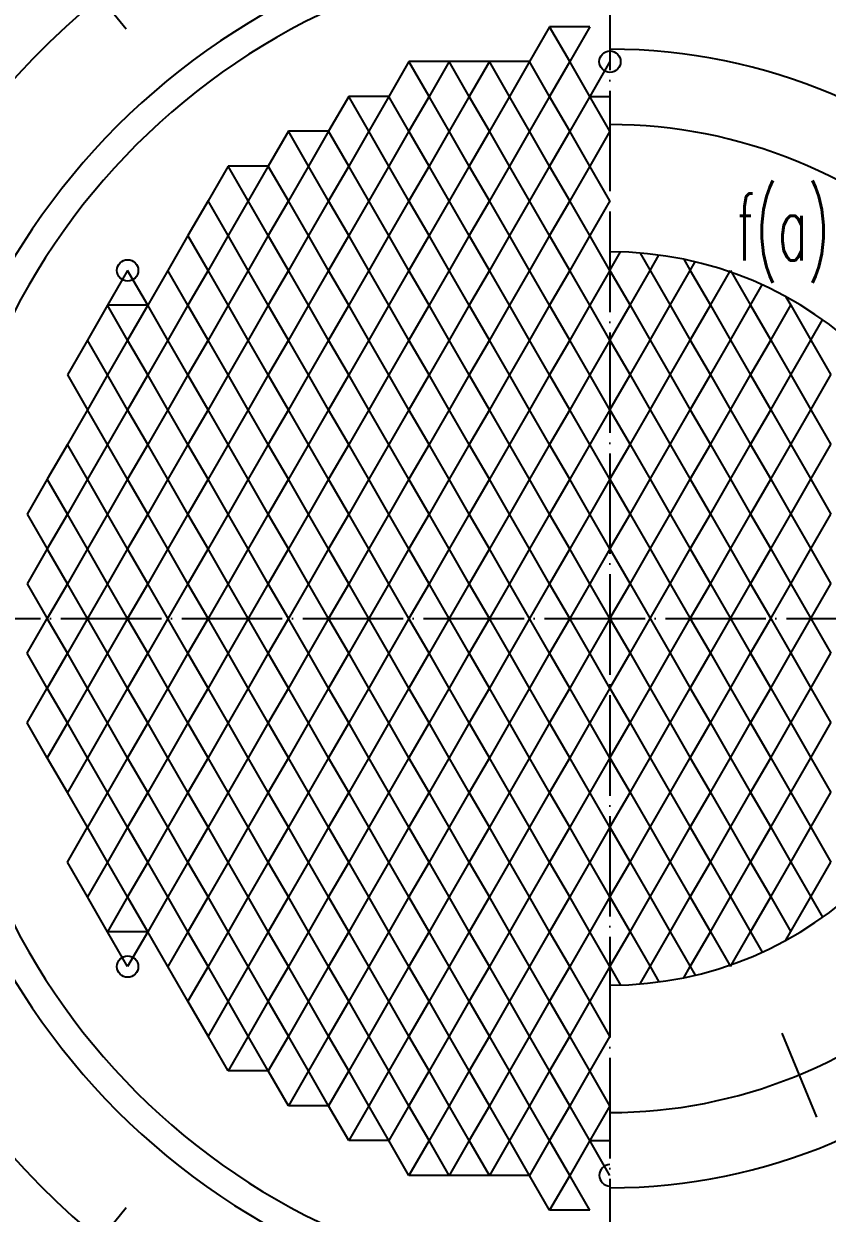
# Model space of a CAD drawing. Header units: millimetres. Extents: x 883 to 5635, y 546 to 4751.
# Drawn here: x 1561.6 to 1801.5, y 921.5 to 1276.7 of the extents above; entities that cross this region are included whole.
import ezdxf

# ---------------------------------------------------------------- set-up
doc = ezdxf.new("R2010")
doc.units = ezdxf.units.MM
doc.linetypes.add('DASHDOT-L', pattern=[90, 80, -5, 0, -5])
doc.linetypes.add('DASHDOT-M', pattern=[36, 30, -3, 0, -3])
for name, color, linetype in [('1轮廓实线层', 1, 'Continuous'), ('2', 1, 'Continuous'), ('CDR_DWG1', 1, 'Continuous'), ('CDR_DWG3', 3, 'DASHDOT-M')]:
    doc.layers.add(name, color=color, linetype=linetype)
doc.styles.get("Standard").update_dxf_attribs({"font": 'txt', "bigfont": 'gbcbig.shx'})

msp = doc.modelspace()

# ---------------------------------------------------------------- linework, layer by layer
msp.add_line((1787.91, 975.23), (1798.31, 950.13))
at = {"layer": '1轮廓实线层'}
for p, q in [((1592.17, 1275.09), (1578.52, 1291.72)), ((1592.17, 923.06), (1578.52, 906.43))]:
    msp.add_line(p, q, dxfattribs=at)
for radius, start, end in [(257.5, 0, 180), (257.5, 0, 180), (208, 0, 180), (200, 90, 180), (170, 0, 90), (109.5, 0, 90), (257.5, 180, 0), (257.5, 180, 0), (208, 180, 0), (200, 180, 270), (170, 270, 0), (109.5, 270, 0)]:
    msp.add_arc((1736.62, 1099.07), radius, start, end, dxfattribs=at)
at = {"layer": '2', "linetype": 'DASHDOT-M'}
for p, q in [((1736.62, 1509.37), (1736.62, 820.38)), ((1356.1, 1099.07), (2155.06, 1099.07))]:
    msp.add_line(p, q, dxfattribs=at)
at = {"layer": '2'}
for radius, start, end in [(240, 39.1523, 142.3633), (147.5, 45.5972, 90), (147.5, 270, 313.8806), (240, 218.4994, 319.2705)]:
    msp.add_arc((1736.62, 1099.07), radius, start, end, dxfattribs=at)
at = {"layer": 'CDR_DWG1'}
for p, q in [((1718.62, 1275.74), (1712.62, 1265.35)), ((1730.62, 1275.74), (1718.62, 1275.74)), ((1730.62, 1275.74), (1724.62, 1265.35)), ((1676.62, 1265.35), (1670.62, 1254.96)), ((1688.62, 1265.35), (1676.62, 1265.35)), ((1700.62, 1265.35), (1688.62, 1265.35)), ((1712.62, 1265.35), (1700.62, 1265.35)), ((1712.62, 1265.35), (1712.62, 1265.35)), ((1712.62, 1265.35), (1712.62, 1265.35)), ((1730.62, 1254.96), (1724.62, 1265.35)), ((1658.62, 1254.96), (1652.62, 1244.57)), ((1670.62, 1254.96), (1658.62, 1254.96)), ((1730.62, 1254.96), (1736.62, 1254.96)), ((1640.62, 1244.57), (1634.62, 1234.17)), ((1652.62, 1244.57), (1640.62, 1244.57)), ((1652.62, 1244.57), (1652.62, 1244.57)), ((1622.62, 1234.17), (1616.62, 1223.78)), ((1634.62, 1234.17), (1622.62, 1234.17)), ((1616.62, 1223.78), (1610.62, 1213.39)), ((1610.62, 1213.39), (1604.62, 1203)), ((1604.62, 1203), (1598.62, 1192.6)), ((1604.62, 1203), (1604.62, 1203)), ((1586.62, 1192.6), (1580.62, 1182.21)), ((1598.62, 1192.6), (1586.62, 1192.6)), ((1580.62, 1182.21), (1574.62, 1171.82)), ((1574.62, 1171.82), (1580.62, 1161.43)), ((1580.62, 1161.43), (1574.62, 1151.04)), ((1574.62, 1151.04), (1568.62, 1140.64)), ((1568.62, 1140.64), (1562.62, 1130.25)), ((1562.62, 1130.25), (1568.62, 1119.86)), ((1568.62, 1119.86), (1562.62, 1109.47)), ((1562.62, 1109.47), (1568.62, 1099.07)), ((1562.62, 1088.68), (1568.62, 1099.07)), ((1568.62, 1078.29), (1562.62, 1088.68)), ((1562.62, 1067.9), (1568.62, 1078.29)), ((1568.62, 1057.5), (1562.62, 1067.9)), ((1574.62, 1047.11), (1568.62, 1057.5)), ((1580.62, 1036.72), (1574.62, 1047.11)), ((1574.62, 1026.33), (1580.62, 1036.72)), ((1580.62, 1015.94), (1574.62, 1026.33)), ((1586.62, 1005.54), (1580.62, 1015.94)), ((1598.62, 1005.54), (1586.62, 1005.54)), ((1604.62, 995.15), (1598.62, 1005.54)), ((1610.62, 984.76), (1604.62, 995.15)), ((1604.62, 995.15), (1604.62, 995.15)), ((1616.62, 974.37), (1610.62, 984.76)), ((1622.62, 963.97), (1616.62, 974.37)), ((1634.62, 963.97), (1622.62, 963.97)), ((1640.62, 953.58), (1634.62, 963.97)), ((1652.62, 953.58), (1640.62, 953.58)), ((1652.62, 953.58), (1652.62, 953.58)), ((1658.62, 943.19), (1652.62, 953.58)), ((1670.62, 943.19), (1658.62, 943.19)), ((1676.62, 932.8), (1670.62, 943.19)), ((1730.62, 943.19), (1724.62, 932.8)), ((1730.62, 943.19), (1736.62, 943.19)), ((1688.62, 932.8), (1676.62, 932.8)), ((1700.62, 932.8), (1688.62, 932.8)), ((1712.62, 932.8), (1700.62, 932.8)), ((1718.62, 922.4), (1712.62, 932.8)), ((1712.62, 932.8), (1712.62, 932.8)), ((1712.62, 932.8), (1712.62, 932.8)), ((1730.62, 922.4), (1724.62, 932.8)), ((1730.62, 922.4), (1718.62, 922.4))]:
    msp.add_line(p, q, dxfattribs=at)
for centre in [(1736.62, 1265.35), (1592.62, 1203), (1592.62, 995.15)]:
    msp.add_circle(centre, 3.19, dxfattribs=at)
msp.add_arc((1736.62, 932.8), 3.19, 90, 270, dxfattribs=at)
at = {"layer": 'CDR_DWG3', "linetype": 'DASHDOT-L'}
for p, q in [((1724.62, 1265.35), (1718.62, 1275.74)), ((1676.62, 1265.35), (1670.62, 1254.96)), ((1682.62, 1254.96), (1676.62, 1265.35)), ((1688.62, 1265.35), (1682.62, 1254.96)), ((1694.62, 1254.96), (1688.62, 1265.35)), ((1700.62, 1265.35), (1694.62, 1254.96)), ((1706.62, 1254.96), (1700.62, 1265.35)), ((1712.62, 1265.35), (1706.62, 1254.96)), ((1718.62, 1254.96), (1712.62, 1265.35)), ((1724.62, 1265.35), (1718.62, 1254.96)), ((1736.62, 1265.35), (1730.62, 1254.96)), ((1658.62, 1254.96), (1652.62, 1244.57)), ((1664.62, 1244.57), (1658.62, 1254.96)), ((1670.62, 1254.96), (1664.62, 1244.57)), ((1676.62, 1244.57), (1670.62, 1254.96)), ((1682.62, 1254.96), (1676.62, 1244.57)), ((1688.62, 1244.57), (1682.62, 1254.96)), ((1694.62, 1254.96), (1688.62, 1244.57)), ((1700.62, 1244.57), (1694.62, 1254.96)), ((1706.62, 1254.96), (1700.62, 1244.57)), ((1712.62, 1244.57), (1706.62, 1254.96)), ((1718.62, 1254.96), (1712.62, 1244.57)), ((1724.62, 1244.57), (1718.62, 1254.96)), ((1730.62, 1254.96), (1724.62, 1244.57)), ((1736.62, 1244.57), (1730.62, 1254.96)), ((1640.62, 1244.57), (1634.62, 1234.17)), ((1646.62, 1234.17), (1640.62, 1244.57)), ((1652.62, 1244.57), (1646.62, 1234.17)), ((1658.62, 1234.17), (1652.62, 1244.57)), ((1664.62, 1244.57), (1658.62, 1234.17)), ((1670.62, 1234.17), (1664.62, 1244.57)), ((1676.62, 1244.57), (1670.62, 1234.17)), ((1682.62, 1234.17), (1676.62, 1244.57)), ((1688.62, 1244.57), (1682.62, 1234.17)), ((1694.62, 1234.17), (1688.62, 1244.57)), ((1700.62, 1244.57), (1694.62, 1234.17)), ((1706.62, 1234.17), (1700.62, 1244.57)), ((1712.62, 1244.57), (1706.62, 1234.17)), ((1718.62, 1234.17), (1712.62, 1244.57)), ((1724.62, 1244.57), (1718.62, 1234.17)), ((1730.62, 1234.17), (1724.62, 1244.57)), ((1736.62, 1244.57), (1730.62, 1234.17)), ((1622.62, 1234.17), (1616.62, 1223.78)), ((1628.62, 1223.78), (1622.62, 1234.17)), ((1634.62, 1234.17), (1628.62, 1223.78)), ((1640.62, 1223.78), (1634.62, 1234.17)), ((1646.62, 1234.17), (1640.62, 1223.78)), ((1652.62, 1223.78), (1646.62, 1234.17)), ((1658.62, 1234.17), (1652.62, 1223.78)), ((1664.62, 1223.78), (1658.62, 1234.17)), ((1670.62, 1234.17), (1664.62, 1223.78)), ((1676.62, 1223.78), (1670.62, 1234.17)), ((1682.62, 1234.17), (1676.62, 1223.78)), ((1688.62, 1223.78), (1682.62, 1234.17)), ((1694.62, 1234.17), (1688.62, 1223.78)), ((1700.62, 1223.78), (1694.62, 1234.17)), ((1706.62, 1234.17), (1700.62, 1223.78)), ((1712.62, 1223.78), (1706.62, 1234.17)), ((1718.62, 1234.17), (1712.62, 1223.78)), ((1724.62, 1223.78), (1718.62, 1234.17)), ((1730.62, 1234.17), (1724.62, 1223.78)), ((1736.62, 1223.78), (1730.62, 1234.17)), ((1616.62, 1223.78), (1610.62, 1213.39)), ((1622.62, 1213.39), (1616.62, 1223.78)), ((1628.62, 1223.78), (1622.62, 1213.39)), ((1634.62, 1213.39), (1628.62, 1223.78)), ((1640.62, 1223.78), (1634.62, 1213.39)), ((1646.62, 1213.39), (1640.62, 1223.78)), ((1652.62, 1223.78), (1646.62, 1213.39)), ((1658.62, 1213.39), (1652.62, 1223.78)), ((1664.62, 1223.78), (1658.62, 1213.39)), ((1670.62, 1213.39), (1664.62, 1223.78)), ((1676.62, 1223.78), (1670.62, 1213.39)), ((1682.62, 1213.39), (1676.62, 1223.78)), ((1688.62, 1223.78), (1682.62, 1213.39)), ((1694.62, 1213.39), (1688.62, 1223.78)), ((1700.62, 1223.78), (1694.62, 1213.39)), ((1706.62, 1213.39), (1700.62, 1223.78)), ((1712.62, 1223.78), (1706.62, 1213.39)), ((1718.62, 1213.39), (1712.62, 1223.78)), ((1724.62, 1223.78), (1718.62, 1213.39)), ((1730.62, 1213.39), (1724.62, 1223.78)), ((1736.62, 1223.78), (1730.62, 1213.39)), ((1616.62, 1203), (1610.62, 1213.39)), ((1622.62, 1213.39), (1616.62, 1203)), ((1628.62, 1203), (1622.62, 1213.39)), ((1634.62, 1213.39), (1628.62, 1203)), ((1640.62, 1203), (1634.62, 1213.39)), ((1646.62, 1213.39), (1640.62, 1203)), ((1652.62, 1203), (1646.62, 1213.39)), ((1658.62, 1213.39), (1652.62, 1203)), ((1664.62, 1203), (1658.62, 1213.39)), ((1670.62, 1213.39), (1664.62, 1203)), ((1676.62, 1203), (1670.62, 1213.39)), ((1682.62, 1213.39), (1676.62, 1203)), ((1688.62, 1203), (1682.62, 1213.39)), ((1694.62, 1213.39), (1688.62, 1203)), ((1700.62, 1203), (1694.62, 1213.39)), ((1706.62, 1213.39), (1700.62, 1203)), ((1712.62, 1203), (1706.62, 1213.39)), ((1718.62, 1213.39), (1712.62, 1203)), ((1724.62, 1203), (1718.62, 1213.39)), ((1730.62, 1213.39), (1724.62, 1203)), ((1736.62, 1203), (1730.62, 1213.39)), ((1736.62, 1203), (1739.81, 1208.53)), ((1745.61, 1208.2), (1748.62, 1203)), ((1748.62, 1203), (1751.27, 1207.59)), ((1758.7, 1206.33), (1760.62, 1203)), ((1760.62, 1203), (1762.1, 1205.57)), ((1592.62, 1203), (1586.62, 1192.6)), ((1598.62, 1192.6), (1592.62, 1203)), ((1610.62, 1192.6), (1604.62, 1203)), ((1616.62, 1203), (1610.62, 1192.6)), ((1622.62, 1192.6), (1616.62, 1203)), ((1628.62, 1203), (1622.62, 1192.6)), ((1634.62, 1192.6), (1628.62, 1203)), ((1640.62, 1203), (1634.62, 1192.6)), ((1646.62, 1192.6), (1640.62, 1203)), ((1652.62, 1203), (1646.62, 1192.6)), ((1658.62, 1192.6), (1652.62, 1203)), ((1664.62, 1203), (1658.62, 1192.6)), ((1670.62, 1192.6), (1664.62, 1203)), ((1676.62, 1203), (1670.62, 1192.6)), ((1682.62, 1192.6), (1676.62, 1203)), ((1688.62, 1203), (1682.62, 1192.6)), ((1694.62, 1192.6), (1688.62, 1203)), ((1700.62, 1203), (1694.62, 1192.6)), ((1706.62, 1192.6), (1700.62, 1203)), ((1712.62, 1203), (1706.62, 1192.6)), ((1718.62, 1192.6), (1712.62, 1203)), ((1724.62, 1203), (1718.62, 1192.6)), ((1730.62, 1192.6), (1724.62, 1203)), ((1736.62, 1203), (1730.62, 1192.6)), ((1736.62, 1203), (1742.62, 1192.6)), ((1742.62, 1192.6), (1748.62, 1203)), ((1748.62, 1203), (1754.62, 1192.6)), ((1754.62, 1192.6), (1760.62, 1203)), ((1760.62, 1203), (1766.62, 1192.6)), ((1766.62, 1192.6), (1772.62, 1203)), ((1772.62, 1203), (1778.62, 1192.6)), ((1778.62, 1192.6), (1782.12, 1198.67)), ((1789.15, 1195.15), (1790.62, 1192.6)), ((1586.62, 1192.6), (1580.62, 1182.21)), ((1592.62, 1182.21), (1586.62, 1192.6)), ((1598.62, 1192.6), (1592.62, 1182.21)), ((1604.62, 1182.21), (1598.62, 1192.6)), ((1610.62, 1192.6), (1604.62, 1182.21)), ((1616.62, 1182.21), (1610.62, 1192.6)), ((1622.62, 1192.6), (1616.62, 1182.21)), ((1628.62, 1182.21), (1622.62, 1192.6)), ((1634.62, 1192.6), (1628.62, 1182.21)), ((1640.62, 1182.21), (1634.62, 1192.6)), ((1646.62, 1192.6), (1640.62, 1182.21)), ((1652.62, 1182.21), (1646.62, 1192.6)), ((1658.62, 1192.6), (1652.62, 1182.21)), ((1664.62, 1182.21), (1658.62, 1192.6)), ((1670.62, 1192.6), (1664.62, 1182.21)), ((1676.62, 1182.21), (1670.62, 1192.6)), ((1682.62, 1192.6), (1676.62, 1182.21)), ((1688.62, 1182.21), (1682.62, 1192.6)), ((1694.62, 1192.6), (1688.62, 1182.21)), ((1700.62, 1182.21), (1694.62, 1192.6)), ((1706.62, 1192.6), (1700.62, 1182.21)), ((1712.62, 1182.21), (1706.62, 1192.6)), ((1718.62, 1192.6), (1712.62, 1182.21)), ((1724.62, 1182.21), (1718.62, 1192.6)), ((1730.62, 1192.6), (1724.62, 1182.21)), ((1736.62, 1182.21), (1730.62, 1192.6)), ((1736.62, 1182.21), (1742.62, 1192.6)), ((1742.62, 1192.6), (1748.62, 1182.21)), ((1748.62, 1182.21), (1754.62, 1192.6)), ((1754.62, 1192.6), (1760.62, 1182.21)), ((1760.62, 1182.21), (1766.62, 1192.6)), ((1766.62, 1192.6), (1772.62, 1182.21)), ((1772.62, 1182.21), (1778.62, 1192.6)), ((1778.62, 1192.6), (1784.62, 1182.21)), ((1784.62, 1182.21), (1790.62, 1192.6)), ((1790.62, 1192.6), (1796.62, 1182.21)), ((1796.62, 1182.21), (1800.12, 1188.28)), ((1580.62, 1182.21), (1574.62, 1171.82)), ((1586.62, 1171.82), (1580.62, 1182.21)), ((1592.62, 1182.21), (1586.62, 1171.82)), ((1598.62, 1171.82), (1592.62, 1182.21)), ((1604.62, 1182.21), (1598.62, 1171.82)), ((1610.62, 1171.82), (1604.62, 1182.21)), ((1616.62, 1182.21), (1610.62, 1171.82)), ((1622.62, 1171.82), (1616.62, 1182.21)), ((1628.62, 1182.21), (1622.62, 1171.82)), ((1634.62, 1171.82), (1628.62, 1182.21)), ((1640.62, 1182.21), (1634.62, 1171.82)), ((1646.62, 1171.82), (1640.62, 1182.21)), ((1652.62, 1182.21), (1646.62, 1171.82)), ((1658.62, 1171.82), (1652.62, 1182.21)), ((1664.62, 1182.21), (1658.62, 1171.82)), ((1670.62, 1171.82), (1664.62, 1182.21)), ((1676.62, 1182.21), (1670.62, 1171.82)), ((1682.62, 1171.82), (1676.62, 1182.21)), ((1688.62, 1182.21), (1682.62, 1171.82)), ((1694.62, 1171.82), (1688.62, 1182.21)), ((1700.62, 1182.21), (1694.62, 1171.82)), ((1706.62, 1171.82), (1700.62, 1182.21)), ((1712.62, 1182.21), (1706.62, 1171.82)), ((1718.62, 1171.82), (1712.62, 1182.21)), ((1724.62, 1182.21), (1718.62, 1171.82)), ((1730.62, 1171.82), (1724.62, 1182.21)), ((1736.62, 1182.21), (1730.62, 1171.82)), ((1736.62, 1182.21), (1742.62, 1171.82)), ((1742.62, 1171.82), (1748.62, 1182.21)), ((1748.62, 1182.21), (1754.62, 1171.82)), ((1754.62, 1171.82), (1760.62, 1182.21)), ((1760.62, 1182.21), (1766.62, 1171.82)), ((1766.62, 1171.82), (1772.62, 1182.21)), ((1772.62, 1182.21), (1778.62, 1171.82)), ((1778.62, 1171.82), (1784.62, 1182.21)), ((1784.62, 1182.21), (1790.62, 1171.82)), ((1790.62, 1171.82), (1796.62, 1182.21)), ((1796.62, 1182.21), (1802.62, 1171.82)), ((1586.62, 1171.82), (1580.62, 1161.43)), ((1592.62, 1161.43), (1586.62, 1171.82)), ((1598.62, 1171.82), (1592.62, 1161.43)), ((1604.62, 1161.43), (1598.62, 1171.82)), ((1610.62, 1171.82), (1604.62, 1161.43)), ((1616.62, 1161.43), (1610.62, 1171.82)), ((1622.62, 1171.82), (1616.62, 1161.43)), ((1628.62, 1161.43), (1622.62, 1171.82)), ((1634.62, 1171.82), (1628.62, 1161.43)), ((1640.62, 1161.43), (1634.62, 1171.82)), ((1646.62, 1171.82), (1640.62, 1161.43)), ((1652.62, 1161.43), (1646.62, 1171.82)), ((1658.62, 1171.82), (1652.62, 1161.43)), ((1664.62, 1161.43), (1658.62, 1171.82)), ((1670.62, 1171.82), (1664.62, 1161.43)), ((1676.62, 1161.43), (1670.62, 1171.82)), ((1682.62, 1171.82), (1676.62, 1161.43)), ((1688.62, 1161.43), (1682.62, 1171.82)), ((1694.62, 1171.82), (1688.62, 1161.43)), ((1700.62, 1161.43), (1694.62, 1171.82)), ((1706.62, 1171.82), (1700.62, 1161.43)), ((1712.62, 1161.43), (1706.62, 1171.82)), ((1718.62, 1171.82), (1712.62, 1161.43)), ((1724.62, 1161.43), (1718.62, 1171.82)), ((1730.62, 1171.82), (1724.62, 1161.43)), ((1736.62, 1161.43), (1730.62, 1171.82)), ((1736.62, 1161.43), (1742.62, 1171.82)), ((1742.62, 1171.82), (1748.62, 1161.43)), ((1748.62, 1161.43), (1754.62, 1171.82)), ((1754.62, 1171.82), (1760.62, 1161.43)), ((1760.62, 1161.43), (1766.62, 1171.82)), ((1766.62, 1171.82), (1772.62, 1161.43)), ((1772.62, 1161.43), (1778.62, 1171.82)), ((1778.62, 1171.82), (1784.62, 1161.43)), ((1784.62, 1161.43), (1790.62, 1171.82)), ((1790.62, 1171.82), (1796.62, 1161.43)), ((1796.62, 1161.43), (1802.62, 1171.82)), ((1580.62, 1161.43), (1574.62, 1151.04)), ((1586.62, 1151.04), (1580.62, 1161.43)), ((1592.62, 1161.43), (1586.62, 1151.04)), ((1598.62, 1151.04), (1592.62, 1161.43)), ((1604.62, 1161.43), (1598.62, 1151.04)), ((1610.62, 1151.04), (1604.62, 1161.43)), ((1616.62, 1161.43), (1610.62, 1151.04)), ((1622.62, 1151.04), (1616.62, 1161.43)), ((1628.62, 1161.43), (1622.62, 1151.04)), ((1634.62, 1151.04), (1628.62, 1161.43)), ((1640.62, 1161.43), (1634.62, 1151.04)), ((1646.62, 1151.04), (1640.62, 1161.43)), ((1652.62, 1161.43), (1646.62, 1151.04)), ((1658.62, 1151.04), (1652.62, 1161.43)), ((1664.62, 1161.43), (1658.62, 1151.04)), ((1670.62, 1151.04), (1664.62, 1161.43)), ((1676.62, 1161.43), (1670.62, 1151.04)), ((1682.62, 1151.04), (1676.62, 1161.43)), ((1688.62, 1161.43), (1682.62, 1151.04)), ((1694.62, 1151.04), (1688.62, 1161.43)), ((1700.62, 1161.43), (1694.62, 1151.04)), ((1706.62, 1151.04), (1700.62, 1161.43)), ((1712.62, 1161.43), (1706.62, 1151.04)), ((1718.62, 1151.04), (1712.62, 1161.43)), ((1724.62, 1161.43), (1718.62, 1151.04)), ((1730.62, 1151.04), (1724.62, 1161.43)), ((1736.62, 1161.43), (1730.62, 1151.04)), ((1736.62, 1161.43), (1742.62, 1151.04)), ((1742.62, 1151.04), (1748.62, 1161.43)), ((1748.62, 1161.43), (1754.62, 1151.04)), ((1754.62, 1151.04), (1760.62, 1161.43)), ((1760.62, 1161.43), (1766.62, 1151.04)), ((1766.62, 1151.04), (1772.62, 1161.43)), ((1772.62, 1161.43), (1778.62, 1151.04)), ((1778.62, 1151.04), (1784.62, 1161.43)), ((1784.62, 1161.43), (1790.62, 1151.04)), ((1790.62, 1151.04), (1796.62, 1161.43)), ((1796.62, 1161.43), (1802.62, 1151.04)), ((1574.62, 1151.04), (1568.62, 1140.64)), ((1580.62, 1140.64), (1574.62, 1151.04)), ((1586.62, 1151.04), (1580.62, 1140.64)), ((1592.62, 1140.64), (1586.62, 1151.04)), ((1598.62, 1151.04), (1592.62, 1140.64)), ((1604.62, 1140.64), (1598.62, 1151.04)), ((1610.62, 1151.04), (1604.62, 1140.64)), ((1616.62, 1140.64), (1610.62, 1151.04)), ((1622.62, 1151.04), (1616.62, 1140.64)), ((1628.62, 1140.64), (1622.62, 1151.04)), ((1634.62, 1151.04), (1628.62, 1140.64)), ((1640.62, 1140.64), (1634.62, 1151.04)), ((1646.62, 1151.04), (1640.62, 1140.64)), ((1652.62, 1140.64), (1646.62, 1151.04)), ((1658.62, 1151.04), (1652.62, 1140.64)), ((1664.62, 1140.64), (1658.62, 1151.04)), ((1670.62, 1151.04), (1664.62, 1140.64)), ((1676.62, 1140.64), (1670.62, 1151.04)), ((1682.62, 1151.04), (1676.62, 1140.64)), ((1688.62, 1140.64), (1682.62, 1151.04)), ((1694.62, 1151.04), (1688.62, 1140.64)), ((1700.62, 1140.64), (1694.62, 1151.04)), ((1706.62, 1151.04), (1700.62, 1140.64)), ((1712.62, 1140.64), (1706.62, 1151.04)), ((1718.62, 1151.04), (1712.62, 1140.64)), ((1724.62, 1140.64), (1718.62, 1151.04)), ((1730.62, 1151.04), (1724.62, 1140.64)), ((1736.62, 1140.64), (1730.62, 1151.04)), ((1736.62, 1140.64), (1742.62, 1151.04)), ((1742.62, 1151.04), (1748.62, 1140.64)), ((1748.62, 1140.64), (1754.62, 1151.04)), ((1754.62, 1151.04), (1760.62, 1140.64)), ((1760.62, 1140.64), (1766.62, 1151.04)), ((1766.62, 1151.04), (1772.62, 1140.64)), ((1772.62, 1140.64), (1778.62, 1151.04)), ((1778.62, 1151.04), (1784.62, 1140.64)), ((1784.62, 1140.64), (1790.62, 1151.04)), ((1790.62, 1151.04), (1796.62, 1140.64)), ((1796.62, 1140.64), (1802.62, 1151.04)), ((1568.62, 1140.64), (1562.62, 1130.25)), ((1574.62, 1130.25), (1568.62, 1140.64)), ((1580.62, 1140.64), (1574.62, 1130.25)), ((1586.62, 1130.25), (1580.62, 1140.64)), ((1592.62, 1140.64), (1586.62, 1130.25)), ((1598.62, 1130.25), (1592.62, 1140.64)), ((1604.62, 1140.64), (1598.62, 1130.25)), ((1610.62, 1130.25), (1604.62, 1140.64)), ((1616.62, 1140.64), (1610.62, 1130.25)), ((1622.62, 1130.25), (1616.62, 1140.64)), ((1628.62, 1140.64), (1622.62, 1130.25)), ((1634.62, 1130.25), (1628.62, 1140.64)), ((1640.62, 1140.64), (1634.62, 1130.25)), ((1646.62, 1130.25), (1640.62, 1140.64)), ((1652.62, 1140.64), (1646.62, 1130.25)), ((1658.62, 1130.25), (1652.62, 1140.64)), ((1664.62, 1140.64), (1658.62, 1130.25)), ((1670.62, 1130.25), (1664.62, 1140.64)), ((1676.62, 1140.64), (1670.62, 1130.25)), ((1682.62, 1130.25), (1676.62, 1140.64)), ((1688.62, 1140.64), (1682.62, 1130.25)), ((1694.62, 1130.25), (1688.62, 1140.64)), ((1700.62, 1140.64), (1694.62, 1130.25)), ((1706.62, 1130.25), (1700.62, 1140.64)), ((1712.62, 1140.64), (1706.62, 1130.25)), ((1718.62, 1130.25), (1712.62, 1140.64)), ((1724.62, 1140.64), (1718.62, 1130.25)), ((1730.62, 1130.25), (1724.62, 1140.64)), ((1736.62, 1140.64), (1730.62, 1130.25)), ((1736.62, 1140.64), (1742.62, 1130.25)), ((1742.62, 1130.25), (1748.62, 1140.64)), ((1748.62, 1140.64), (1754.62, 1130.25)), ((1754.62, 1130.25), (1760.62, 1140.64)), ((1760.62, 1140.64), (1766.62, 1130.25)), ((1766.62, 1130.25), (1772.62, 1140.64)), ((1772.62, 1140.64), (1778.62, 1130.25)), ((1778.62, 1130.25), (1784.62, 1140.64)), ((1784.62, 1140.64), (1790.62, 1130.25)), ((1790.62, 1130.25), (1796.62, 1140.64)), ((1796.62, 1140.64), (1802.62, 1130.25)), ((1574.62, 1130.25), (1568.62, 1119.86)), ((1580.62, 1119.86), (1574.62, 1130.25)), ((1586.62, 1130.25), (1580.62, 1119.86)), ((1592.62, 1119.86), (1586.62, 1130.25)), ((1598.62, 1130.25), (1592.62, 1119.86)), ((1604.62, 1119.86), (1598.62, 1130.25)), ((1610.62, 1130.25), (1604.62, 1119.86)), ((1616.62, 1119.86), (1610.62, 1130.25)), ((1622.62, 1130.25), (1616.62, 1119.86)), ((1628.62, 1119.86), (1622.62, 1130.25)), ((1634.62, 1130.25), (1628.62, 1119.86)), ((1640.62, 1119.86), (1634.62, 1130.25)), ((1646.62, 1130.25), (1640.62, 1119.86)), ((1652.62, 1119.86), (1646.62, 1130.25)), ((1658.62, 1130.25), (1652.62, 1119.86)), ((1664.62, 1119.86), (1658.62, 1130.25)), ((1670.62, 1130.25), (1664.62, 1119.86)), ((1676.62, 1119.86), (1670.62, 1130.25)), ((1682.62, 1130.25), (1676.62, 1119.86)), ((1688.62, 1119.86), (1682.62, 1130.25)), ((1694.62, 1130.25), (1688.62, 1119.86)), ((1700.62, 1119.86), (1694.62, 1130.25)), ((1706.62, 1130.25), (1700.62, 1119.86)), ((1712.62, 1119.86), (1706.62, 1130.25)), ((1718.62, 1130.25), (1712.62, 1119.86)), ((1724.62, 1119.86), (1718.62, 1130.25)), ((1730.62, 1130.25), (1724.62, 1119.86)), ((1736.62, 1119.86), (1730.62, 1130.25)), ((1736.62, 1119.86), (1742.62, 1130.25)), ((1742.62, 1130.25), (1748.62, 1119.86)), ((1748.62, 1119.86), (1754.62, 1130.25)), ((1754.62, 1130.25), (1760.62, 1119.86)), ((1760.62, 1119.86), (1766.62, 1130.25)), ((1766.62, 1130.25), (1772.62, 1119.86)), ((1772.62, 1119.86), (1778.62, 1130.25)), ((1778.62, 1130.25), (1784.62, 1119.86)), ((1784.62, 1119.86), (1790.62, 1130.25)), ((1790.62, 1130.25), (1796.62, 1119.86)), ((1796.62, 1119.86), (1802.62, 1130.25)), ((1568.62, 1119.86), (1562.62, 1109.47)), ((1574.62, 1109.47), (1568.62, 1119.86)), ((1580.62, 1119.86), (1574.62, 1109.47)), ((1586.62, 1109.47), (1580.62, 1119.86)), ((1592.62, 1119.86), (1586.62, 1109.47)), ((1598.62, 1109.47), (1592.62, 1119.86)), ((1604.62, 1119.86), (1598.62, 1109.47)), ((1610.62, 1109.47), (1604.62, 1119.86)), ((1616.62, 1119.86), (1610.62, 1109.47)), ((1622.62, 1109.47), (1616.62, 1119.86)), ((1628.62, 1119.86), (1622.62, 1109.47)), ((1634.62, 1109.47), (1628.62, 1119.86)), ((1640.62, 1119.86), (1634.62, 1109.47)), ((1646.62, 1109.47), (1640.62, 1119.86)), ((1652.62, 1119.86), (1646.62, 1109.47)), ((1658.62, 1109.47), (1652.62, 1119.86)), ((1664.62, 1119.86), (1658.62, 1109.47)), ((1670.62, 1109.47), (1664.62, 1119.86)), ((1676.62, 1119.86), (1670.62, 1109.47)), ((1682.62, 1109.47), (1676.62, 1119.86)), ((1688.62, 1119.86), (1682.62, 1109.47)), ((1694.62, 1109.47), (1688.62, 1119.86)), ((1700.62, 1119.86), (1694.62, 1109.47)), ((1706.62, 1109.47), (1700.62, 1119.86)), ((1712.62, 1119.86), (1706.62, 1109.47)), ((1718.62, 1109.47), (1712.62, 1119.86)), ((1724.62, 1119.86), (1718.62, 1109.47)), ((1730.62, 1109.47), (1724.62, 1119.86)), ((1736.62, 1119.86), (1730.62, 1109.47)), ((1736.62, 1119.86), (1742.62, 1109.47)), ((1742.62, 1109.47), (1748.62, 1119.86)), ((1748.62, 1119.86), (1754.62, 1109.47)), ((1754.62, 1109.47), (1760.62, 1119.86)), ((1760.62, 1119.86), (1766.62, 1109.47)), ((1766.62, 1109.47), (1772.62, 1119.86)), ((1772.62, 1119.86), (1778.62, 1109.47)), ((1778.62, 1109.47), (1784.62, 1119.86)), ((1784.62, 1119.86), (1790.62, 1109.47)), ((1790.62, 1109.47), (1796.62, 1119.86)), ((1796.62, 1119.86), (1802.62, 1109.47)), ((1574.62, 1109.47), (1568.62, 1099.07)), ((1580.62, 1099.07), (1574.62, 1109.47)), ((1586.62, 1109.47), (1580.62, 1099.07)), ((1592.62, 1099.07), (1586.62, 1109.47)), ((1598.62, 1109.47), (1592.62, 1099.07)), ((1604.62, 1099.07), (1598.62, 1109.47)), ((1610.62, 1109.47), (1604.62, 1099.07)), ((1616.62, 1099.07), (1610.62, 1109.47)), ((1622.62, 1109.47), (1616.62, 1099.07)), ((1628.62, 1099.07), (1622.62, 1109.47)), ((1634.62, 1109.47), (1628.62, 1099.07)), ((1640.62, 1099.07), (1634.62, 1109.47)), ((1646.62, 1109.47), (1640.62, 1099.07)), ((1652.62, 1099.07), (1646.62, 1109.47)), ((1658.62, 1109.47), (1652.62, 1099.07)), ((1664.62, 1099.07), (1658.62, 1109.47)), ((1670.62, 1109.47), (1664.62, 1099.07)), ((1676.62, 1099.07), (1670.62, 1109.47)), ((1682.62, 1109.47), (1676.62, 1099.07)), ((1688.62, 1099.07), (1682.62, 1109.47)), ((1694.62, 1109.47), (1688.62, 1099.07)), ((1700.62, 1099.07), (1694.62, 1109.47)), ((1706.62, 1109.47), (1700.62, 1099.07)), ((1712.62, 1099.07), (1706.62, 1109.47)), ((1718.62, 1109.47), (1712.62, 1099.07)), ((1724.62, 1099.07), (1718.62, 1109.47)), ((1730.62, 1109.47), (1724.62, 1099.07)), ((1736.62, 1099.07), (1730.62, 1109.47)), ((1736.62, 1099.07), (1742.62, 1109.47)), ((1742.62, 1109.47), (1748.62, 1099.07)), ((1748.62, 1099.07), (1754.62, 1109.47)), ((1754.62, 1109.47), (1760.62, 1099.07)), ((1760.62, 1099.07), (1766.62, 1109.47)), ((1766.62, 1109.47), (1772.62, 1099.07)), ((1772.62, 1099.07), (1778.62, 1109.47)), ((1778.62, 1109.47), (1784.62, 1099.07)), ((1784.62, 1099.07), (1790.62, 1109.47)), ((1790.62, 1109.47), (1796.62, 1099.07)), ((1796.62, 1099.07), (1802.62, 1109.47)), ((1574.62, 1088.68), (1568.62, 1099.07)), ((1580.62, 1099.07), (1574.62, 1088.68)), ((1586.62, 1088.68), (1580.62, 1099.07)), ((1592.62, 1099.07), (1586.62, 1088.68)), ((1598.62, 1088.68), (1592.62, 1099.07)), ((1604.62, 1099.07), (1598.62, 1088.68)), ((1610.62, 1088.68), (1604.62, 1099.07)), ((1616.62, 1099.07), (1610.62, 1088.68)), ((1622.62, 1088.68), (1616.62, 1099.07)), ((1628.62, 1099.07), (1622.62, 1088.68)), ((1634.62, 1088.68), (1628.62, 1099.07)), ((1640.62, 1099.07), (1634.62, 1088.68)), ((1646.62, 1088.68), (1640.62, 1099.07)), ((1652.62, 1099.07), (1646.62, 1088.68)), ((1658.62, 1088.68), (1652.62, 1099.07)), ((1664.62, 1099.07), (1658.62, 1088.68)), ((1670.62, 1088.68), (1664.62, 1099.07)), ((1676.62, 1099.07), (1670.62, 1088.68)), ((1682.62, 1088.68), (1676.62, 1099.07)), ((1688.62, 1099.07), (1682.62, 1088.68)), ((1694.62, 1088.68), (1688.62, 1099.07)), ((1700.62, 1099.07), (1694.62, 1088.68)), ((1706.62, 1088.68), (1700.62, 1099.07)), ((1712.62, 1099.07), (1706.62, 1088.68)), ((1718.62, 1088.68), (1712.62, 1099.07)), ((1724.62, 1099.07), (1718.62, 1088.68)), ((1730.62, 1088.68), (1724.62, 1099.07)), ((1736.62, 1099.07), (1730.62, 1088.68)), ((1736.62, 1099.07), (1742.62, 1088.68)), ((1742.62, 1088.68), (1748.62, 1099.07)), ((1748.62, 1099.07), (1754.62, 1088.68)), ((1754.62, 1088.68), (1760.62, 1099.07)), ((1760.62, 1099.07), (1766.62, 1088.68)), ((1766.62, 1088.68), (1772.62, 1099.07)), ((1772.62, 1099.07), (1778.62, 1088.68)), ((1778.62, 1088.68), (1784.62, 1099.07)), ((1784.62, 1099.07), (1790.62, 1088.68)), ((1790.62, 1088.68), (1796.62, 1099.07)), ((1796.62, 1099.07), (1802.62, 1088.68)), ((1568.62, 1078.29), (1562.62, 1088.68)), ((1574.62, 1088.68), (1568.62, 1078.29)), ((1580.62, 1078.29), (1574.62, 1088.68)), ((1586.62, 1088.68), (1580.62, 1078.29)), ((1592.62, 1078.29), (1586.62, 1088.68)), ((1598.62, 1088.68), (1592.62, 1078.29)), ((1604.62, 1078.29), (1598.62, 1088.68)), ((1610.62, 1088.68), (1604.62, 1078.29)), ((1616.62, 1078.29), (1610.62, 1088.68)), ((1622.62, 1088.68), (1616.62, 1078.29)), ((1628.62, 1078.29), (1622.62, 1088.68)), ((1634.62, 1088.68), (1628.62, 1078.29)), ((1640.62, 1078.29), (1634.62, 1088.68)), ((1646.62, 1088.68), (1640.62, 1078.29)), ((1652.62, 1078.29), (1646.62, 1088.68)), ((1658.62, 1088.68), (1652.62, 1078.29)), ((1664.62, 1078.29), (1658.62, 1088.68)), ((1670.62, 1088.68), (1664.62, 1078.29)), ((1676.62, 1078.29), (1670.62, 1088.68)), ((1682.62, 1088.68), (1676.62, 1078.29)), ((1688.62, 1078.29), (1682.62, 1088.68)), ((1694.62, 1088.68), (1688.62, 1078.29)), ((1700.62, 1078.29), (1694.62, 1088.68)), ((1706.62, 1088.68), (1700.62, 1078.29)), ((1712.62, 1078.29), (1706.62, 1088.68)), ((1718.62, 1088.68), (1712.62, 1078.29)), ((1724.62, 1078.29), (1718.62, 1088.68)), ((1730.62, 1088.68), (1724.62, 1078.29)), ((1736.62, 1078.29), (1730.62, 1088.68)), ((1736.62, 1078.29), (1742.62, 1088.68)), ((1742.62, 1088.68), (1748.62, 1078.29)), ((1748.62, 1078.29), (1754.62, 1088.68)), ((1754.62, 1088.68), (1760.62, 1078.29)), ((1760.62, 1078.29), (1766.62, 1088.68)), ((1766.62, 1088.68), (1772.62, 1078.29)), ((1772.62, 1078.29), (1778.62, 1088.68)), ((1778.62, 1088.68), (1784.62, 1078.29)), ((1784.62, 1078.29), (1790.62, 1088.68)), ((1790.62, 1088.68), (1796.62, 1078.29)), ((1796.62, 1078.29), (1802.62, 1088.68)), ((1574.62, 1067.9), (1568.62, 1078.29)), ((1580.62, 1078.29), (1574.62, 1067.9)), ((1586.62, 1067.9), (1580.62, 1078.29)), ((1592.62, 1078.29), (1586.62, 1067.9)), ((1598.62, 1067.9), (1592.62, 1078.29)), ((1604.62, 1078.29), (1598.62, 1067.9)), ((1610.62, 1067.9), (1604.62, 1078.29)), ((1616.62, 1078.29), (1610.62, 1067.9)), ((1622.62, 1067.9), (1616.62, 1078.29)), ((1628.62, 1078.29), (1622.62, 1067.9)), ((1634.62, 1067.9), (1628.62, 1078.29)), ((1640.62, 1078.29), (1634.62, 1067.9)), ((1646.62, 1067.9), (1640.62, 1078.29)), ((1652.62, 1078.29), (1646.62, 1067.9)), ((1658.62, 1067.9), (1652.62, 1078.29)), ((1664.62, 1078.29), (1658.62, 1067.9)), ((1670.62, 1067.9), (1664.62, 1078.29)), ((1676.62, 1078.29), (1670.62, 1067.9)), ((1682.62, 1067.9), (1676.62, 1078.29)), ((1688.62, 1078.29), (1682.62, 1067.9)), ((1694.62, 1067.9), (1688.62, 1078.29)), ((1700.62, 1078.29), (1694.62, 1067.9)), ((1706.62, 1067.9), (1700.62, 1078.29)), ((1712.62, 1078.29), (1706.62, 1067.9)), ((1718.62, 1067.9), (1712.62, 1078.29)), ((1724.62, 1078.29), (1718.62, 1067.9)), ((1730.62, 1067.9), (1724.62, 1078.29)), ((1736.62, 1078.29), (1730.62, 1067.9)), ((1736.62, 1078.29), (1742.62, 1067.9)), ((1742.62, 1067.9), (1748.62, 1078.29)), ((1748.62, 1078.29), (1754.62, 1067.9)), ((1754.62, 1067.9), (1760.62, 1078.29)), ((1760.62, 1078.29), (1766.62, 1067.9)), ((1766.62, 1067.9), (1772.62, 1078.29)), ((1772.62, 1078.29), (1778.62, 1067.9)), ((1778.62, 1067.9), (1784.62, 1078.29)), ((1784.62, 1078.29), (1790.62, 1067.9)), ((1790.62, 1067.9), (1796.62, 1078.29)), ((1796.62, 1078.29), (1802.62, 1067.9)), ((1568.62, 1057.5), (1562.62, 1067.9)), ((1574.62, 1067.9), (1568.62, 1057.5)), ((1580.62, 1057.5), (1574.62, 1067.9)), ((1586.62, 1067.9), (1580.62, 1057.5)), ((1592.62, 1057.5), (1586.62, 1067.9)), ((1598.62, 1067.9), (1592.62, 1057.5)), ((1604.62, 1057.5), (1598.62, 1067.9)), ((1610.62, 1067.9), (1604.62, 1057.5)), ((1616.62, 1057.5), (1610.62, 1067.9)), ((1622.62, 1067.9), (1616.62, 1057.5)), ((1628.62, 1057.5), (1622.62, 1067.9)), ((1634.62, 1067.9), (1628.62, 1057.5)), ((1640.62, 1057.5), (1634.62, 1067.9)), ((1646.62, 1067.9), (1640.62, 1057.5)), ((1652.62, 1057.5), (1646.62, 1067.9)), ((1658.62, 1067.9), (1652.62, 1057.5)), ((1664.62, 1057.5), (1658.62, 1067.9)), ((1670.62, 1067.9), (1664.62, 1057.5)), ((1676.62, 1057.5), (1670.62, 1067.9)), ((1682.62, 1067.9), (1676.62, 1057.5)), ((1688.62, 1057.5), (1682.62, 1067.9)), ((1694.62, 1067.9), (1688.62, 1057.5)), ((1700.62, 1057.5), (1694.62, 1067.9)), ((1706.62, 1067.9), (1700.62, 1057.5)), ((1712.62, 1057.5), (1706.62, 1067.9)), ((1718.62, 1067.9), (1712.62, 1057.5)), ((1724.62, 1057.5), (1718.62, 1067.9)), ((1730.62, 1067.9), (1724.62, 1057.5)), ((1736.62, 1057.5), (1730.62, 1067.9)), ((1736.62, 1057.5), (1742.62, 1067.9)), ((1742.62, 1067.9), (1748.62, 1057.5)), ((1748.62, 1057.5), (1754.62, 1067.9)), ((1754.62, 1067.9), (1760.62, 1057.5)), ((1760.62, 1057.5), (1766.62, 1067.9)), ((1766.62, 1067.9), (1772.62, 1057.5)), ((1772.62, 1057.5), (1778.62, 1067.9)), ((1778.62, 1067.9), (1784.62, 1057.5)), ((1784.62, 1057.5), (1790.62, 1067.9)), ((1790.62, 1067.9), (1796.62, 1057.5)), ((1796.62, 1057.5), (1802.62, 1067.9)), ((1574.62, 1047.11), (1568.62, 1057.5)), ((1580.62, 1057.5), (1574.62, 1047.11)), ((1586.62, 1047.11), (1580.62, 1057.5)), ((1592.62, 1057.5), (1586.62, 1047.11)), ((1598.62, 1047.11), (1592.62, 1057.5)), ((1604.62, 1057.5), (1598.62, 1047.11)), ((1610.62, 1047.11), (1604.62, 1057.5)), ((1616.62, 1057.5), (1610.62, 1047.11)), ((1622.62, 1047.11), (1616.62, 1057.5)), ((1628.62, 1057.5), (1622.62, 1047.11)), ((1634.62, 1047.11), (1628.62, 1057.5)), ((1640.62, 1057.5), (1634.62, 1047.11)), ((1646.62, 1047.11), (1640.62, 1057.5)), ((1652.62, 1057.5), (1646.62, 1047.11)), ((1658.62, 1047.11), (1652.62, 1057.5)), ((1664.62, 1057.5), (1658.62, 1047.11)), ((1670.62, 1047.11), (1664.62, 1057.5)), ((1676.62, 1057.5), (1670.62, 1047.11)), ((1682.62, 1047.11), (1676.62, 1057.5)), ((1688.62, 1057.5), (1682.62, 1047.11)), ((1694.62, 1047.11), (1688.62, 1057.5)), ((1700.62, 1057.5), (1694.62, 1047.11)), ((1706.62, 1047.11), (1700.62, 1057.5)), ((1712.62, 1057.5), (1706.62, 1047.11)), ((1718.62, 1047.11), (1712.62, 1057.5)), ((1724.62, 1057.5), (1718.62, 1047.11)), ((1730.62, 1047.11), (1724.62, 1057.5)), ((1736.62, 1057.5), (1730.62, 1047.11)), ((1736.62, 1057.5), (1742.62, 1047.11)), ((1742.62, 1047.11), (1748.62, 1057.5)), ((1748.62, 1057.5), (1754.62, 1047.11)), ((1754.62, 1047.11), (1760.62, 1057.5)), ((1760.62, 1057.5), (1766.62, 1047.11)), ((1766.62, 1047.11), (1772.62, 1057.5)), ((1772.62, 1057.5), (1778.62, 1047.11)), ((1778.62, 1047.11), (1784.62, 1057.5)), ((1784.62, 1057.5), (1790.62, 1047.11)), ((1790.62, 1047.11), (1796.62, 1057.5)), ((1796.62, 1057.5), (1802.62, 1047.11)), ((1580.62, 1036.72), (1574.62, 1047.11)), ((1586.62, 1047.11), (1580.62, 1036.72)), ((1592.62, 1036.72), (1586.62, 1047.11)), ((1598.62, 1047.11), (1592.62, 1036.72)), ((1604.62, 1036.72), (1598.62, 1047.11)), ((1610.62, 1047.11), (1604.62, 1036.72)), ((1616.62, 1036.72), (1610.62, 1047.11)), ((1622.62, 1047.11), (1616.62, 1036.72)), ((1628.62, 1036.72), (1622.62, 1047.11)), ((1634.62, 1047.11), (1628.62, 1036.72)), ((1640.62, 1036.72), (1634.62, 1047.11)), ((1646.62, 1047.11), (1640.62, 1036.72)), ((1652.62, 1036.72), (1646.62, 1047.11)), ((1658.62, 1047.11), (1652.62, 1036.72)), ((1664.62, 1036.72), (1658.62, 1047.11)), ((1670.62, 1047.11), (1664.62, 1036.72)), ((1676.62, 1036.72), (1670.62, 1047.11)), ((1682.62, 1047.11), (1676.62, 1036.72)), ((1688.62, 1036.72), (1682.62, 1047.11)), ((1694.62, 1047.11), (1688.62, 1036.72)), ((1700.62, 1036.72), (1694.62, 1047.11)), ((1706.62, 1047.11), (1700.62, 1036.72)), ((1712.62, 1036.72), (1706.62, 1047.11)), ((1718.62, 1047.11), (1712.62, 1036.72)), ((1724.62, 1036.72), (1718.62, 1047.11)), ((1730.62, 1047.11), (1724.62, 1036.72)), ((1736.62, 1036.72), (1730.62, 1047.11)), ((1736.62, 1036.72), (1742.62, 1047.11)), ((1742.62, 1047.11), (1748.62, 1036.72)), ((1748.62, 1036.72), (1754.62, 1047.11)), ((1754.62, 1047.11), (1760.62, 1036.72)), ((1760.62, 1036.72), (1766.62, 1047.11)), ((1766.62, 1047.11), (1772.62, 1036.72)), ((1772.62, 1036.72), (1778.62, 1047.11)), ((1778.62, 1047.11), (1784.62, 1036.72)), ((1784.62, 1036.72), (1790.62, 1047.11)), ((1790.62, 1047.11), (1796.62, 1036.72)), ((1796.62, 1036.72), (1802.62, 1047.11)), ((1586.62, 1026.33), (1580.62, 1036.72)), ((1592.62, 1036.72), (1586.62, 1026.33)), ((1598.62, 1026.33), (1592.62, 1036.72)), ((1604.62, 1036.72), (1598.62, 1026.33)), ((1610.62, 1026.33), (1604.62, 1036.72)), ((1616.62, 1036.72), (1610.62, 1026.33)), ((1622.62, 1026.33), (1616.62, 1036.72)), ((1628.62, 1036.72), (1622.62, 1026.33)), ((1634.62, 1026.33), (1628.62, 1036.72)), ((1640.62, 1036.72), (1634.62, 1026.33)), ((1646.62, 1026.33), (1640.62, 1036.72)), ((1652.62, 1036.72), (1646.62, 1026.33)), ((1658.62, 1026.33), (1652.62, 1036.72)), ((1664.62, 1036.72), (1658.62, 1026.33)), ((1670.62, 1026.33), (1664.62, 1036.72)), ((1676.62, 1036.72), (1670.62, 1026.33)), ((1682.62, 1026.33), (1676.62, 1036.72)), ((1688.62, 1036.72), (1682.62, 1026.33)), ((1694.62, 1026.33), (1688.62, 1036.72)), ((1700.62, 1036.72), (1694.62, 1026.33)), ((1706.62, 1026.33), (1700.62, 1036.72)), ((1712.62, 1036.72), (1706.62, 1026.33)), ((1718.62, 1026.33), (1712.62, 1036.72)), ((1724.62, 1036.72), (1718.62, 1026.33)), ((1730.62, 1026.33), (1724.62, 1036.72)), ((1736.62, 1036.72), (1730.62, 1026.33)), ((1736.62, 1036.72), (1742.62, 1026.33)), ((1742.62, 1026.33), (1748.62, 1036.72)), ((1748.62, 1036.72), (1754.62, 1026.33)), ((1754.62, 1026.33), (1760.62, 1036.72)), ((1760.62, 1036.72), (1766.62, 1026.33)), ((1766.62, 1026.33), (1772.62, 1036.72)), ((1772.62, 1036.72), (1778.62, 1026.33)), ((1778.62, 1026.33), (1784.62, 1036.72)), ((1784.62, 1036.72), (1790.62, 1026.33)), ((1790.62, 1026.33), (1796.62, 1036.72)), ((1796.62, 1036.72), (1802.62, 1026.33)), ((1580.62, 1015.94), (1574.62, 1026.33)), ((1586.62, 1026.33), (1580.62, 1015.94)), ((1592.62, 1015.94), (1586.62, 1026.33)), ((1598.62, 1026.33), (1592.62, 1015.94)), ((1604.62, 1015.94), (1598.62, 1026.33)), ((1610.62, 1026.33), (1604.62, 1015.94)), ((1616.62, 1015.94), (1610.62, 1026.33)), ((1622.62, 1026.33), (1616.62, 1015.94)), ((1628.62, 1015.94), (1622.62, 1026.33)), ((1634.62, 1026.33), (1628.62, 1015.94)), ((1640.62, 1015.94), (1634.62, 1026.33)), ((1646.62, 1026.33), (1640.62, 1015.94)), ((1652.62, 1015.94), (1646.62, 1026.33)), ((1658.62, 1026.33), (1652.62, 1015.94)), ((1664.62, 1015.94), (1658.62, 1026.33)), ((1670.62, 1026.33), (1664.62, 1015.94)), ((1676.62, 1015.94), (1670.62, 1026.33)), ((1682.62, 1026.33), (1676.62, 1015.94)), ((1688.62, 1015.94), (1682.62, 1026.33)), ((1694.62, 1026.33), (1688.62, 1015.94)), ((1700.62, 1015.94), (1694.62, 1026.33)), ((1706.62, 1026.33), (1700.62, 1015.94)), ((1712.62, 1015.94), (1706.62, 1026.33)), ((1718.62, 1026.33), (1712.62, 1015.94)), ((1724.62, 1015.94), (1718.62, 1026.33)), ((1730.62, 1026.33), (1724.62, 1015.94)), ((1736.62, 1015.94), (1730.62, 1026.33)), ((1736.62, 1015.94), (1742.62, 1026.33)), ((1742.62, 1026.33), (1748.62, 1015.94)), ((1748.62, 1015.94), (1754.62, 1026.33)), ((1754.62, 1026.33), (1760.62, 1015.94)), ((1760.62, 1015.94), (1766.62, 1026.33)), ((1766.62, 1026.33), (1772.62, 1015.94)), ((1772.62, 1015.94), (1778.62, 1026.33)), ((1778.62, 1026.33), (1784.62, 1015.94)), ((1784.62, 1015.94), (1790.62, 1026.33)), ((1790.62, 1026.33), (1796.62, 1015.94)), ((1796.62, 1015.94), (1802.62, 1026.33)), ((1586.62, 1005.54), (1580.62, 1015.94)), ((1592.62, 1015.94), (1586.62, 1005.54)), ((1598.62, 1005.54), (1592.62, 1015.94)), ((1604.62, 1015.94), (1598.62, 1005.54)), ((1610.62, 1005.54), (1604.62, 1015.94)), ((1616.62, 1015.94), (1610.62, 1005.54)), ((1622.62, 1005.54), (1616.62, 1015.94)), ((1628.62, 1015.94), (1622.62, 1005.54)), ((1634.62, 1005.54), (1628.62, 1015.94)), ((1640.62, 1015.94), (1634.62, 1005.54)), ((1646.62, 1005.54), (1640.62, 1015.94)), ((1652.62, 1015.94), (1646.62, 1005.54)), ((1658.62, 1005.54), (1652.62, 1015.94)), ((1664.62, 1015.94), (1658.62, 1005.54)), ((1670.62, 1005.54), (1664.62, 1015.94)), ((1676.62, 1015.94), (1670.62, 1005.54)), ((1682.62, 1005.54), (1676.62, 1015.94)), ((1688.62, 1015.94), (1682.62, 1005.54)), ((1694.62, 1005.54), (1688.62, 1015.94)), ((1700.62, 1015.94), (1694.62, 1005.54)), ((1706.62, 1005.54), (1700.62, 1015.94)), ((1712.62, 1015.94), (1706.62, 1005.54)), ((1718.62, 1005.54), (1712.62, 1015.94)), ((1724.62, 1015.94), (1718.62, 1005.54)), ((1730.62, 1005.54), (1724.62, 1015.94)), ((1736.62, 1015.94), (1730.62, 1005.54)), ((1736.62, 1015.94), (1742.62, 1005.54)), ((1742.62, 1005.54), (1748.62, 1015.94)), ((1748.62, 1015.94), (1754.62, 1005.54)), ((1754.62, 1005.54), (1760.62, 1015.94)), ((1760.62, 1015.94), (1766.62, 1005.54)), ((1766.62, 1005.54), (1772.62, 1015.94)), ((1772.62, 1015.94), (1778.62, 1005.54)), ((1778.62, 1005.54), (1784.62, 1015.94)), ((1784.62, 1015.94), (1790.62, 1005.54)), ((1789.15, 1003), (1796.62, 1015.94)), ((1796.62, 1015.94), (1800.12, 1009.87)), ((1592.62, 995.15), (1586.62, 1005.54)), ((1598.62, 1005.54), (1592.62, 995.15)), ((1610.62, 1005.54), (1604.62, 995.15)), ((1616.62, 995.15), (1610.62, 1005.54)), ((1622.62, 1005.54), (1616.62, 995.15)), ((1628.62, 995.15), (1622.62, 1005.54)), ((1634.62, 1005.54), (1628.62, 995.15)), ((1640.62, 995.15), (1634.62, 1005.54)), ((1646.62, 1005.54), (1640.62, 995.15)), ((1652.62, 995.15), (1646.62, 1005.54)), ((1658.62, 1005.54), (1652.62, 995.15)), ((1664.62, 995.15), (1658.62, 1005.54)), ((1670.62, 1005.54), (1664.62, 995.15)), ((1676.62, 995.15), (1670.62, 1005.54)), ((1682.62, 1005.54), (1676.62, 995.15)), ((1688.62, 995.15), (1682.62, 1005.54)), ((1694.62, 1005.54), (1688.62, 995.15)), ((1700.62, 995.15), (1694.62, 1005.54)), ((1706.62, 1005.54), (1700.62, 995.15)), ((1712.62, 995.15), (1706.62, 1005.54)), ((1718.62, 1005.54), (1712.62, 995.15)), ((1724.62, 995.15), (1718.62, 1005.54)), ((1730.62, 1005.54), (1724.62, 995.15)), ((1736.62, 995.15), (1730.62, 1005.54)), ((1736.62, 995.15), (1742.62, 1005.54)), ((1742.62, 1005.54), (1748.62, 995.15)), ((1748.62, 995.15), (1754.62, 1005.54)), ((1754.62, 1005.54), (1760.62, 995.15)), ((1760.62, 995.15), (1766.62, 1005.54)), ((1766.62, 1005.54), (1772.62, 995.15)), ((1772.62, 995.15), (1778.62, 1005.54)), ((1778.62, 1005.54), (1782.12, 999.48)), ((1616.62, 995.15), (1610.62, 984.76)), ((1622.62, 984.76), (1616.62, 995.15)), ((1628.62, 995.15), (1622.62, 984.76)), ((1634.62, 984.76), (1628.62, 995.15)), ((1640.62, 995.15), (1634.62, 984.76)), ((1646.62, 984.76), (1640.62, 995.15)), ((1652.62, 995.15), (1646.62, 984.76)), ((1658.62, 984.76), (1652.62, 995.15)), ((1664.62, 995.15), (1658.62, 984.76)), ((1670.62, 984.76), (1664.62, 995.15)), ((1676.62, 995.15), (1670.62, 984.76)), ((1682.62, 984.76), (1676.62, 995.15)), ((1688.62, 995.15), (1682.62, 984.76)), ((1694.62, 984.76), (1688.62, 995.15)), ((1700.62, 995.15), (1694.62, 984.76)), ((1706.62, 984.76), (1700.62, 995.15)), ((1712.62, 995.15), (1706.62, 984.76)), ((1718.62, 984.76), (1712.62, 995.15)), ((1724.62, 995.15), (1718.62, 984.76)), ((1730.62, 984.76), (1724.62, 995.15)), ((1736.62, 995.15), (1730.62, 984.76)), ((1736.62, 995.15), (1739.81, 989.62)), ((1745.61, 989.94), (1748.62, 995.15)), ((1748.62, 995.15), (1751.27, 990.56)), ((1758.7, 991.82), (1760.62, 995.15)), ((1760.62, 995.15), (1762.1, 992.58)), ((1616.62, 974.37), (1610.62, 984.76)), ((1622.62, 984.76), (1616.62, 974.37)), ((1628.62, 974.37), (1622.62, 984.76)), ((1634.62, 984.76), (1628.62, 974.37)), ((1640.62, 974.37), (1634.62, 984.76)), ((1646.62, 984.76), (1640.62, 974.37)), ((1652.62, 974.37), (1646.62, 984.76)), ((1658.62, 984.76), (1652.62, 974.37)), ((1664.62, 974.37), (1658.62, 984.76)), ((1670.62, 984.76), (1664.62, 974.37)), ((1676.62, 974.37), (1670.62, 984.76)), ((1682.62, 984.76), (1676.62, 974.37)), ((1688.62, 974.37), (1682.62, 984.76)), ((1694.62, 984.76), (1688.62, 974.37)), ((1700.62, 974.37), (1694.62, 984.76)), ((1706.62, 984.76), (1700.62, 974.37)), ((1712.62, 974.37), (1706.62, 984.76)), ((1718.62, 984.76), (1712.62, 974.37)), ((1724.62, 974.37), (1718.62, 984.76)), ((1730.62, 984.76), (1724.62, 974.37)), ((1736.62, 974.37), (1730.62, 984.76)), ((1622.62, 963.97), (1616.62, 974.37)), ((1628.62, 974.37), (1622.62, 963.97)), ((1634.62, 963.97), (1628.62, 974.37)), ((1640.62, 974.37), (1634.62, 963.97)), ((1646.62, 963.97), (1640.62, 974.37)), ((1652.62, 974.37), (1646.62, 963.97)), ((1658.62, 963.97), (1652.62, 974.37)), ((1664.62, 974.37), (1658.62, 963.97)), ((1670.62, 963.97), (1664.62, 974.37)), ((1676.62, 974.37), (1670.62, 963.97)), ((1682.62, 963.97), (1676.62, 974.37)), ((1688.62, 974.37), (1682.62, 963.97)), ((1694.62, 963.97), (1688.62, 974.37)), ((1700.62, 974.37), (1694.62, 963.97)), ((1706.62, 963.97), (1700.62, 974.37)), ((1712.62, 974.37), (1706.62, 963.97)), ((1718.62, 963.97), (1712.62, 974.37)), ((1724.62, 974.37), (1718.62, 963.97)), ((1730.62, 963.97), (1724.62, 974.37)), ((1736.62, 974.37), (1730.62, 963.97)), ((1640.62, 953.58), (1634.62, 963.97)), ((1646.62, 963.97), (1640.62, 953.58)), ((1652.62, 953.58), (1646.62, 963.97)), ((1658.62, 963.97), (1652.62, 953.58)), ((1664.62, 953.58), (1658.62, 963.97)), ((1670.62, 963.97), (1664.62, 953.58)), ((1676.62, 953.58), (1670.62, 963.97)), ((1682.62, 963.97), (1676.62, 953.58)), ((1688.62, 953.58), (1682.62, 963.97)), ((1694.62, 963.97), (1688.62, 953.58)), ((1700.62, 953.58), (1694.62, 963.97)), ((1706.62, 963.97), (1700.62, 953.58)), ((1712.62, 953.58), (1706.62, 963.97)), ((1718.62, 963.97), (1712.62, 953.58)), ((1724.62, 953.58), (1718.62, 963.97)), ((1730.62, 963.97), (1724.62, 953.58)), ((1736.62, 953.58), (1730.62, 963.97)), ((1658.62, 943.19), (1652.62, 953.58)), ((1664.62, 953.58), (1658.62, 943.19)), ((1670.62, 943.19), (1664.62, 953.58)), ((1676.62, 953.58), (1670.62, 943.19)), ((1682.62, 943.19), (1676.62, 953.58)), ((1688.62, 953.58), (1682.62, 943.19)), ((1694.62, 943.19), (1688.62, 953.58)), ((1700.62, 953.58), (1694.62, 943.19)), ((1706.62, 943.19), (1700.62, 953.58)), ((1712.62, 953.58), (1706.62, 943.19)), ((1718.62, 943.19), (1712.62, 953.58)), ((1724.62, 953.58), (1718.62, 943.19)), ((1730.62, 943.19), (1724.62, 953.58)), ((1736.62, 953.58), (1730.62, 943.19)), ((1676.62, 932.8), (1670.62, 943.19)), ((1682.62, 943.19), (1676.62, 932.8)), ((1688.62, 932.8), (1682.62, 943.19)), ((1694.62, 943.19), (1688.62, 932.8)), ((1700.62, 932.8), (1694.62, 943.19)), ((1706.62, 943.19), (1700.62, 932.8)), ((1712.62, 932.8), (1706.62, 943.19)), ((1718.62, 943.19), (1712.62, 932.8)), ((1724.62, 932.8), (1718.62, 943.19)), ((1736.62, 932.8), (1730.62, 943.19)), ((1724.62, 932.8), (1718.62, 922.4))]:
    msp.add_line(p, q, dxfattribs=at)

# ---------------------------------------------------------------- texts
at = {"width": 0.55}
msp.add_text('f(a)', height=20, dxfattribs=at).set_placement((1774.45, 1206.01))

doc.saveas('drawing.dxf')
